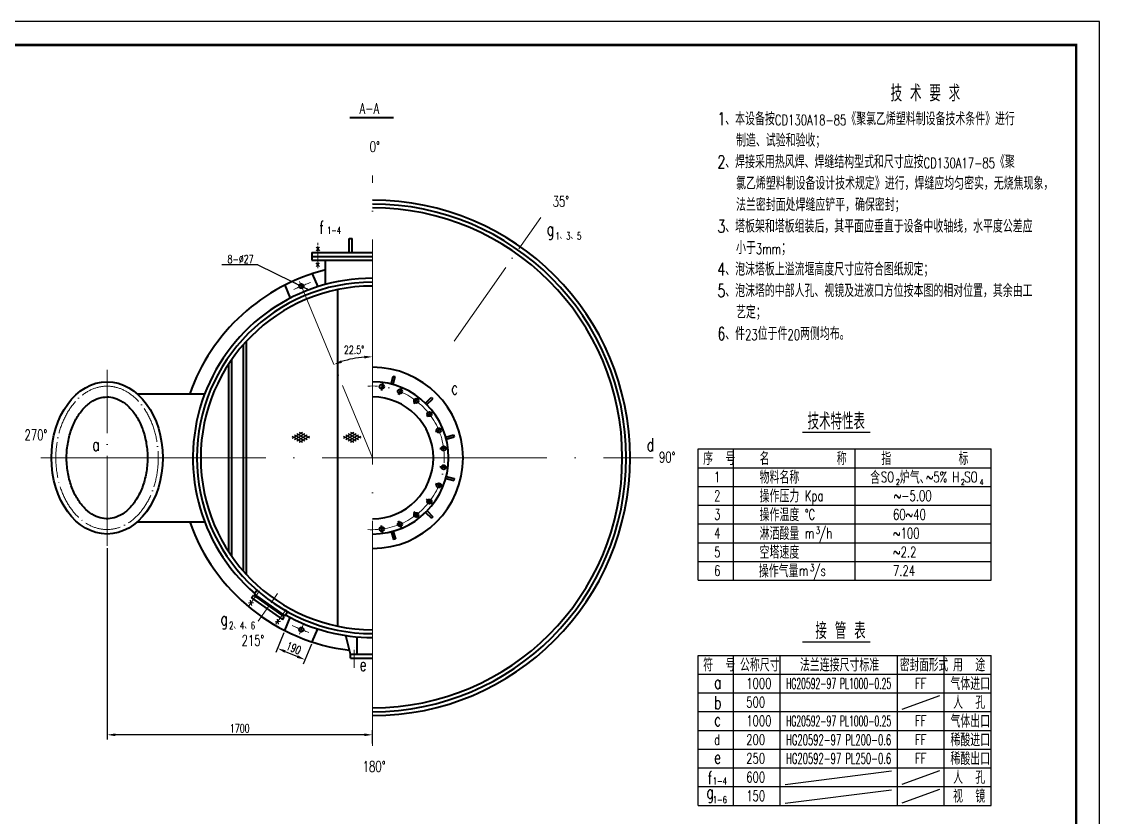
# Model space of a CAD drawing. Extents: x -29344 to 1084, y -25917 to 194.
# Drawn here: x -28963.4 to -28503.2, y -25663 to -25323.3 of the extents above; entities that cross this region are included whole.
import ezdxf
from ezdxf.enums import TextEntityAlignment as Align

# ---------------------------------------------------------------- set-up
doc = ezdxf.new("R2010")
doc.units = 0
doc.header["$LTSCALE"] = 8
doc.header["$MEASUREMENT"] = 0
doc.linetypes.add('ACAD_ISO04W100', pattern=[30, 24, -3, 0, -3])
for name, color, linetype, lineweight in [('中心线', 1, 'ACAD_ISO04W100', 18), ('细线', 4, 'CONTINUOUS', 25), ('轮廓线', 7, 'CONTINUOUS', 40)]:
    doc.layers.add(name, color=color, linetype=linetype, lineweight=lineweight)
doc.styles.add('HZ', font='simplex.shx', dxfattribs={"width": 0.7, "height": 5.5, "bigfont": 'hztxt.shx'})
doc.styles.add('HZ(4.5)', font='simplex.shx', dxfattribs={"width": 0.7, "height": 4.5, "bigfont": 'hztxt.shx'})
doc.styles.get("Standard").update_dxf_attribs({"font": 'simplex.shx', "width": 0.7, "bigfont": 'hztxt.shx'})
doc.dimstyles.get("Standard").update_dxf_attribs({"dimtxt": 3.5, "dimasz": 3.5, "dimexe": 2, "dimexo": 1, "dimgap": 1, "dimtad": 1, "dimdec": 0, "dimzin": 0, "dimdsep": 46, "dimtxsty": 'Standard', "dimcen": 0.09, "dimclrd": 4, "dimclre": 4, "dimclrt": 4, "dimadec": 0, "dimazin": 0, "dimtfac": 1, "dimtdec": 0, "dimtofl": 0, "dimtmove": 0, "dimatfit": 3, "dimfxl": 0, "dimtolj": 1, "dimtzin": 0, "dimarcsym": 0})

# ---------------------------------------------------------------- blocks, each defined once
blk = doc.blocks.new('*D55')
at = {"layer": '细线', "lineweight": -2}
for p, q in [((-28851.38, -25584.15), (-28854.89, -25592.64)), ((-28839.67, -25589), (-28843.19, -25597.49)), ((-28850.9, -25592.14), (-28845.66, -25594.3))]:
    blk.add_line(p, q, dxfattribs=at)
at = {"layer": '细线'}
for points in [[(-28850.67, -25591.6), (-28851.12, -25592.67), (-28854.13, -25590.8)], [(-28845.44, -25593.76), (-28845.88, -25594.84), (-28842.43, -25595.64)]]:
    blk.add_solid(points, dxfattribs=at)
at = {"layer": '细线', "insert": (-28847.23, -25590.68), "char_height": 3.5, "attachment_point": 5, "rotation": 337.5}
blk.add_mtext('\\A1;190', dxfattribs=at)
blk = doc.blocks.new('*D57')
at = {"layer": '细线', "lineweight": -2}
for p, q in [((-28926.93, -25548), (-28926.93, -25629.7)), ((-28813.6, -25631.38), (-28813.6, -25625.7)), ((-28817.1, -25627.7), (-28923.43, -25627.7))]:
    blk.add_line(p, q, dxfattribs=at)
at = {"layer": '细线'}
for points in [[(-28923.43, -25627.12), (-28923.43, -25628.28), (-28926.93, -25627.7)], [(-28817.1, -25627.12), (-28817.1, -25628.28), (-28813.6, -25627.7)]]:
    blk.add_solid(points, dxfattribs=at)
at = {"layer": '细线', "insert": (-28870.27, -25624.95), "char_height": 3.5, "attachment_point": 5}
blk.add_mtext('\\A1;1700', dxfattribs=at)

msp = doc.modelspace()

# ---------------------------------------------------------------- linework, layer by layer
at = {"layer": '中心线', "ltscale": 0.5}
for p, q in [((-28813.6, -25632.38), (-28813.6, -25389.03)), ((-28955.2, -25509.5), (-28693.73, -25509.5))]:
    msp.add_line(p, q, dxfattribs=at)
at = {"layer": '中心线', "ltscale": 0.2}
for p, q in [((-28778.74, -25459.72), (-28741.73, -25406.86)), ((-28844.77, -25434.24), (-28813.6, -25509.5)), ((-28926.93, -25547), (-28926.93, -25472))]:
    msp.add_line(p, q, dxfattribs=at)
at = {"layer": '中心线', "ltscale": 0.04}
for p, q in [((-28836.93, -25428.33), (-28836.93, -25417.71)), ((-28866.26, -25572.51), (-28861.82, -25566.16)), ((-28862.44, -25579.25), (-28854.09, -25567.33)), ((-28854.8, -25580.54), (-28850.35, -25574.19)), ((-28844.77, -25584.76), (-28843.15, -25580.83)), ((-28821.45, -25599.13), (-28821.45, -25590.03))]:
    msp.add_line(p, q, dxfattribs=at)
at = {"layer": '中心线', "ltscale": 0.05}
msp.add_line((-28836.93, -25428.6), (-28836.93, -25418.7), dxfattribs=at)
at = {"layer": '中心线', "ltscale": 0.04}
for start, end in [(109.4423, 115.5577), (244.4423, 250.5577)]:
    msp.add_arc((-28813.6, -25509.5), 79.33, start, end, dxfattribs=at)
at = {"layer": '中心线', "ltscale": 0.2}
msp.add_arc((-28813.6, -25509.5), 30.67, 266.2856, 93.7144, dxfattribs=at)
at = {"layer": '中心线', "ltscale": 0.08}
msp.add_open_spline([(-28926.93, -25478.9), (-28928.35, -25478.9), (-28929.77, -25479.1), (-28933.04, -25480.01), (-28934.87, -25480.88), (-28938.34, -25483.29), (-28939.98, -25484.83), (-28942.92, -25488.49), (-28944.22, -25490.61), (-28946.38, -25495.27), (-28947.23, -25497.81), (-28948.41, -25503.13), (-28948.74, -25505.9), (-28948.85, -25511.48), (-28948.62, -25514.27), (-28947.64, -25519.67), (-28946.89, -25522.28), (-28944.91, -25527.09), (-28943.69, -25529.31), (-28940.88, -25533.19), (-28939.3, -25534.85), (-28935.91, -25537.51), (-28934.1, -25538.52), (-28930.4, -25539.83), (-28928.5, -25540.14), (-28924.71, -25540.06), (-28922.81, -25539.67), (-28919.13, -25538.19), (-28917.34, -25537.11), (-28914, -25534.29), (-28912.46, -25532.56), (-28909.74, -25528.56), (-28908.56, -25526.29), (-28906.69, -25521.38), (-28906, -25518.75), (-28905.14, -25513.3), (-28904.99, -25510.5), (-28905.22, -25504.94), (-28905.61, -25502.18), (-28906.91, -25496.91), (-28907.82, -25494.41), (-28910.08, -25489.85), (-28911.43, -25487.79), (-28914.44, -25484.27), (-28916.11, -25482.8), (-28919.63, -25480.55), (-28921.47, -25479.76), (-28924.54, -25479.04), (-28925.73, -25478.9), (-28926.93, -25478.9)], degree=3, knots=[0, 0, 0, 0, 0.201035, 0.201035, 0.469781, 0.469781, 0.738526, 0.738526, 1.007272, 1.007272, 1.276018, 1.276018, 1.544763, 1.544763, 1.813509, 1.813509, 2.082255, 2.082255, 2.351, 2.351, 2.619746, 2.619746, 2.888492, 2.888492, 3.157237, 3.157237, 3.425983, 3.425983, 3.694729, 3.694729, 3.963474, 3.963474, 4.23222, 4.23222, 4.500966, 4.500966, 4.769711, 4.769711, 5.038457, 5.038457, 5.307203, 5.307203, 5.575948, 5.575948, 5.844694, 5.844694, 6.11344, 6.11344, 6.283185, 6.283185, 6.283185, 6.283185], dxfattribs=at)
at = {"layer": '细线'}
for p, q in [((-28836.93, -25420.3), (-28837.71, -25419.52)), ((-28836.93, -25420.3), (-28837.71, -25421.08)), ((-28836.93, -25420.3), (-28836.16, -25419.52)), ((-28836.93, -25420.3), (-28836.16, -25421.08)), ((-28862.52, -25427.18), (-28877.92, -25427.18)), ((-28862.52, -25427.18), (-28840.71, -25437.79)), ((-28836.93, -25427.1), (-28837.71, -25426.32)), ((-28836.93, -25427.1), (-28837.71, -25427.88)), ((-28836.93, -25427.1), (-28836.16, -25426.32)), ((-28836.93, -25427.1), (-28836.16, -25427.88)), ((-28844.05, -25436.21), (-28843.87, -25436.21)), ((-28843.96, -25436.3), (-28843.96, -25436.12)), ((-28847.85, -25501.06), (-28843.52, -25498.56)), ((-28847.85, -25500.26), (-28843.52, -25502.76)), ((-28846.85, -25501.64), (-28842.52, -25499.14)), ((-28846.85, -25499.68), (-28842.52, -25502.18)), ((-28845.85, -25499.1), (-28841.52, -25501.6)), ((-28845.85, -25502.21), (-28841.52, -25499.71)), ((-28844.85, -25498.52), (-28840.52, -25501.02)), ((-28844.85, -25502.79), (-28840.52, -25500.29)), ((-28825.95, -25501.06), (-28821.62, -25498.56)), ((-28825.95, -25500.26), (-28821.62, -25502.76)), ((-28824.95, -25501.64), (-28820.62, -25499.14)), ((-28824.95, -25499.68), (-28820.62, -25502.18)), ((-28823.95, -25499.1), (-28819.62, -25501.6)), ((-28823.95, -25502.21), (-28819.62, -25499.71)), ((-28822.95, -25498.52), (-28818.62, -25501.02)), ((-28822.95, -25502.79), (-28818.62, -25500.29)), ((-28629.92, -25498.57), (-28601.07, -25498.57)), ((-28674.47, -25505.72), (-28549.47, -25505.72)), ((-28674.47, -25561.72), (-28674.47, -25505.72)), ((-28659.47, -25561.72), (-28659.47, -25505.72)), ((-28607.47, -25561.72), (-28607.47, -25505.72)), ((-28549.47, -25561.72), (-28549.47, -25505.72)), ((-28674.47, -25513.72), (-28549.47, -25513.72)), ((-28674.47, -25521.72), (-28549.47, -25521.72)), ((-28674.47, -25529.72), (-28549.47, -25529.72)), ((-28674.47, -25537.72), (-28549.47, -25537.72)), ((-28674.47, -25545.72), (-28549.47, -25545.72)), ((-28674.47, -25553.72), (-28549.47, -25553.72)), ((-28674.47, -25561.72), (-28549.47, -25561.72)), ((-28865.47, -25571.38), (-28865.66, -25570.29)), ((-28865.47, -25571.38), (-28866.55, -25571.57)), ((-28865.47, -25571.38), (-28864.39, -25571.19)), ((-28865.47, -25571.38), (-28865.28, -25572.46)), ((-28854, -25579.41), (-28855.09, -25579.6)), ((-28854, -25579.41), (-28854.2, -25578.32)), ((-28854, -25579.41), (-28852.92, -25579.22)), ((-28854, -25579.41), (-28853.81, -25580.49)), ((-28629.92, -25587.98), (-28601.07, -25587.98)), ((-28674.47, -25593.81), (-28549.47, -25593.81)), ((-28674.47, -25657.81), (-28674.47, -25593.81)), ((-28659.47, -25657.81), (-28659.47, -25593.81)), ((-28639.47, -25657.81), (-28639.47, -25593.81)), ((-28589.47, -25657.81), (-28589.47, -25593.81)), ((-28569.47, -25657.81), (-28569.47, -25593.81)), ((-28549.47, -25657.81), (-28549.47, -25593.81)), ((-28674.47, -25601.81), (-28549.47, -25601.81)), ((-28674.47, -25609.81), (-28549.47, -25609.81)), ((-28587.47, -25616.73), (-28571.37, -25610.94)), ((-28674.47, -25617.81), (-28549.47, -25617.81)), ((-28674.47, -25625.81), (-28549.47, -25625.81)), ((-28674.47, -25633.81), (-28549.47, -25633.81)), ((-28674.47, -25641.81), (-28549.47, -25641.81)), ((-28637.43, -25648.92), (-28591.96, -25643.12)), ((-28587.47, -25648.73), (-28571.37, -25642.94)), ((-28674.47, -25649.81), (-28549.47, -25649.81)), ((-28637.43, -25656.92), (-28591.96, -25651.12)), ((-28587.47, -25656.73), (-28571.37, -25650.94)), ((-28674.47, -25657.81), (-28549.47, -25657.81))]:
    msp.add_line(p, q, dxfattribs=at)
msp.add_lwpolyline([(-29344.2, -25917.3), (-28503.2, -25917.3), (-28503.2, -25323.3), (-29344.2, -25323.3)], close=True, dxfattribs=at)
at = {"layer": '细线', "lineweight": 90, "const_width": 1}
msp.add_lwpolyline([(-28513.2, -25907.3), (-28513.2, -25333.3), (-29319.2, -25333.3), (-29319.2, -25907.3)], close=True, dxfattribs=at)
at = {"layer": '细线'}
msp.add_arc((-28813.6, -25509.5), 43.14, 94.6503, 107.8497, dxfattribs=at)
for points in [[(-28846.45, -25434.62), (-28846.74, -25435.22), (-28844.8, -25435.8)], [(-28841.47, -25437.79), (-28841.18, -25437.19), (-28843.12, -25436.61)], [(-28826.62, -25468.99), (-28827.02, -25467.89), (-28830.11, -25469.65)], [(-28817.12, -25465.92), (-28817.07, -25467.09), (-28813.6, -25466.36)]]:
    msp.add_solid(points, dxfattribs=at)
at = {"layer": '轮廓线'}
for p, q in [((-28823.3, -25364.3), (-28804.6, -25364.3)), ((-28823.6, -25421.86), (-28823.6, -25415.86)), ((-28823.6, -25415.86), (-28822.27, -25415.86)), ((-28822.27, -25421.86), (-28822.27, -25415.86)), ((-28839.43, -25421.86), (-28839.43, -25425.19)), ((-28839.43, -25421.86), (-28813.6, -25421.86)), ((-28839.43, -25423.53), (-28813.6, -25423.53)), ((-28839.43, -25425.19), (-28813.6, -25425.19)), ((-28833.6, -25435.49), (-28833.6, -25425.19)), ((-28839.29, -25430.93), (-28836.99, -25436.49)), ((-28850.99, -25435.77), (-28848.69, -25441.34)), ((-28828.33, -25581.34), (-28828.33, -25437.66)), ((-28867.37, -25559.36), (-28867.37, -25459.64)), ((-28868.7, -25557.89), (-28868.7, -25461.11)), ((-28874.93, -25549.7), (-28874.93, -25469.3)), ((-28873.6, -25551.66), (-28873.6, -25467.34)), ((-28809.39, -25477.5), (-28809.81, -25480.7)), ((-28805.67, -25477.98), (-28804.77, -25474.6)), ((-28804.81, -25478.21), (-28803.9, -25474.83)), ((-28804.77, -25474.6), (-28803.9, -25474.83)), ((-28914.04, -25482.2), (-28885.24, -25482.2)), ((-28801.25, -25479.68), (-28802.48, -25482.66)), ((-28793.95, -25483.89), (-28795.91, -25486.45)), ((-28790.98, -25486.17), (-28788.5, -25483.69)), ((-28790.34, -25486.8), (-28787.87, -25484.32)), ((-28788.5, -25483.69), (-28787.87, -25484.32)), ((-28787.99, -25489.85), (-28790.55, -25491.81)), ((-28783.78, -25497.15), (-28786.76, -25498.38)), ((-28782.34, -25500.6), (-28778.96, -25499.7)), ((-28782.11, -25501.47), (-28778.73, -25500.56)), ((-28778.96, -25499.7), (-28778.73, -25500.56)), ((-28781.6, -25505.29), (-28784.8, -25505.71)), ((-28781.6, -25513.71), (-28784.8, -25513.29)), ((-28782.31, -25518.29), (-28778.93, -25519.2)), ((-28782.08, -25517.43), (-28778.7, -25518.33)), ((-28778.7, -25518.33), (-28778.93, -25519.2)), ((-28783.78, -25521.85), (-28786.76, -25520.62)), ((-28787.99, -25529.15), (-28790.55, -25527.19)), ((-28793.95, -25535.11), (-28795.91, -25532.55)), ((-28790.9, -25532.76), (-28788.42, -25535.23)), ((-28790.27, -25532.12), (-28787.79, -25534.6)), ((-28914.04, -25536.8), (-28885.24, -25536.8)), ((-28809.39, -25541.5), (-28809.81, -25538.3)), ((-28801.25, -25539.32), (-28802.48, -25536.34)), ((-28787.79, -25534.6), (-28788.42, -25535.23)), ((-28805.57, -25540.99), (-28804.66, -25544.37)), ((-28804.7, -25540.76), (-28803.8, -25544.14)), ((-28803.8, -25544.14), (-28804.66, -25544.37)), ((-28864.13, -25567.71), (-28862.92, -25566)), ((-28865.2, -25569.24), (-28864.43, -25568.15)), ((-28865.2, -25569.24), (-28852.09, -25578.42)), ((-28864.43, -25568.15), (-28851.33, -25577.33)), ((-28864.13, -25567.71), (-28851.02, -25576.89)), ((-28862.38, -25569.58), (-28862.08, -25569.15)), ((-28851.02, -25576.89), (-28849.82, -25575.17)), ((-28853.37, -25575.89), (-28853.07, -25575.46)), ((-28852.09, -25578.42), (-28851.33, -25577.33)), ((-28850.99, -25583.23), (-28848.69, -25577.66)), ((-28839.29, -25588.07), (-28836.99, -25582.51)), ((-28822.93, -25593.31), (-28824.99, -25585.32)), ((-28820.07, -25593.31), (-28820.07, -25585.88)), ((-28822.93, -25594.98), (-28822.93, -25593.31)), ((-28822.93, -25593.31), (-28813.6, -25593.31)), ((-28822.93, -25594.98), (-28813.6, -25594.98))]:
    msp.add_line(p, q, dxfattribs=at)
for centre in [(-28843.96, -25436.21), (-28809.6, -25479.1), (-28801.86, -25481.17), (-28794.93, -25485.17), (-28789.27, -25490.83), (-28785.27, -25497.76), (-28783.2, -25505.5), (-28783.2, -25513.5), (-28785.27, -25521.24), (-28789.27, -25528.17), (-28794.93, -25533.83), (-28801.86, -25537.83), (-28809.6, -25539.9), (-28843.96, -25582.79)]:
    msp.add_circle(centre, 0.933, dxfattribs=at)
for radius, start, end in [(110, 270, 90), (108.33, 270, 90), (106.67, 270, 90), (82.67, 104.0008, 160.7166), (76.67, 90, 229.011), (75, 90, 270), (73.33, 90, 270), (38.67, 270, 90), (32.5, 270, 90), (26, 270, 90), (82.67, 199.2834, 263.2073), (76.67, 240.989, 270)]:
    msp.add_arc((-28813.6, -25509.5), radius, start, end, dxfattribs=at)
msp.add_ellipse((-28926.93, -25509.5), major_axis=(0, 32.5), ratio=0.731316, dxfattribs=at)
msp.add_open_spline([(-28926.93, -25483.5), (-28928.08, -25483.5), (-28929.22, -25483.68), (-28931.54, -25484.42), (-28932.71, -25484.99), (-28935.02, -25486.56), (-28936.16, -25487.57), (-28938.31, -25490), (-28939.31, -25491.43), (-28941.09, -25494.65), (-28941.86, -25496.44), (-28943.1, -25500.26), (-28943.56, -25502.29), (-28944.14, -25506.47), (-28944.25, -25508.62), (-28944.11, -25512.88), (-28943.86, -25515), (-28943.01, -25519.07), (-28942.42, -25521.02), (-28940.96, -25524.63), (-28940.08, -25526.29), (-28938.14, -25529.22), (-28937.06, -25530.49), (-28934.83, -25532.59), (-28933.67, -25533.43), (-28931.34, -25534.66), (-28930.18, -25535.07), (-28927.88, -25535.52), (-28926.74, -25535.56), (-28924.44, -25535.28), (-28923.29, -25534.95), (-28920.96, -25533.89), (-28919.79, -25533.16), (-28917.52, -25531.25), (-28916.42, -25530.07), (-28914.4, -25527.32), (-28913.47, -25525.73), (-28911.88, -25522.26), (-28911.22, -25520.36), (-28910.24, -25516.37), (-28909.91, -25514.27), (-28909.61, -25510.03), (-28909.64, -25507.88), (-28910.06, -25503.65), (-28910.45, -25501.58), (-28911.55, -25497.66), (-28912.26, -25495.81), (-28913.93, -25492.44), (-28914.89, -25490.93), (-28916.98, -25488.31), (-28918.1, -25487.21), (-28920.39, -25485.44), (-28921.56, -25484.78), (-28923.88, -25483.87), (-28925.03, -25483.61), (-28926.43, -25483.51), (-28926.68, -25483.5), (-28926.93, -25483.5)], degree=3, knots=[0, 0, 0, 0, 0.230835, 0.230835, 0.461669, 0.461669, 0.692504, 0.692504, 0.923339, 0.923339, 1.154173, 1.154173, 1.385008, 1.385008, 1.615842, 1.615842, 1.846677, 1.846677, 2.077512, 2.077512, 2.308346, 2.308346, 2.539181, 2.539181, 2.770016, 2.770016, 3.00085, 3.00085, 3.231685, 3.231685, 3.462519, 3.462519, 3.693354, 3.693354, 3.924189, 3.924189, 4.155023, 4.155023, 4.385858, 4.385858, 4.616693, 4.616693, 4.847527, 4.847527, 5.078362, 5.078362, 5.309196, 5.309196, 5.540031, 5.540031, 5.770866, 5.770866, 6.0017, 6.0017, 6.232535, 6.232535, 6.283185, 6.283185, 6.283185, 6.283185], dxfattribs=at)

# ---------------------------------------------------------------- texts
at = {"layer": '细线'}
for s, height, width, p in [('0%%D', 4.5, 0.7, (-28814.78, -25378.96)), ('35%%D', 4.5, 0.7, (-28736.68, -25402.26)), ('8-%%C27', 3.5, 0.7, (-28875.5, -25426.44)), ('22.5%%D', 3.5, 0.7, (-28825.78, -25465.16)), ('技术特性表', 7, 0.7, (-28627.83, -25497.4)), ('270%%D', 4.5, 0.7, (-28962.18, -25501.96)), ('90%%D', 4.5, 0.7, (-28691.28, -25511.46)), ('序  号', 5.5, 0.7, (-28672.41, -25512.56)), ('名          称', 5.5, 0.7, (-28648.31, -25512.56)), ('指          标', 5.5, 0.7, (-28596.31, -25512.56)), ('1', 4.5, 0.7, (-28667.74, -25519.92)), ('物料名称', 5.5, 0.7, (-28648.31, -25520.56)), ('含', 5.5, 0.7, (-28601.11, -25520.68)), ('SO ', 4.5, 0.7, (-28596.52, -25519.92)), ('炉气、', 5.5, 0.7, (-28588.42, -25520.56)), ('~5% H SO', 4.5, 0.7, (-28577.36, -25519.92)), ('2', 2.5, 0.7, (-28590.18, -25521.08)), ('2', 2.5, 0.7, (-28562.43, -25521.08)), ('4', 2.5, 0.7, (-28554.4, -25521.08)), ('2', 4.5, 0.7, (-28667.74, -25527.92)), ('操作压力', 5.5, 0.7, (-28648.31, -25528.56)), ('Kpa', 4.5, 0.7, (-28629.01, -25527.92)), ('~-5.00', 4.5, 0.7, (-28591.05, -25527.92)), ('3', 4.5, 0.7, (-28667.74, -25535.92)), ('操作温度', 5.5, 0.7, (-28648.31, -25536.56)), ('%%DC', 4.5, 0.7, (-28629.01, -25535.92)), ('60~40', 4.5, 0.7, (-28591.34, -25535.92)), ('淋洒酸量', 5.5, 0.7, (-28648.31, -25544.56)), ('4', 4.5, 0.7, (-28667.74, -25543.92)), ('m /h', 4.5, 0.7, (-28629.01, -25543.92)), ('3', 3, 0.7, (-28624.28, -25541.92)), ('~100', 4.5, 0.7, (-28591.34, -25543.92)), ('5', 4.5, 0.7, (-28667.74, -25551.92)), ('空塔速度', 5.5, 0.7, (-28648.31, -25552.56)), ('~2.2', 4.5, 0.7, (-28591.34, -25551.92)), ('6', 4.5, 0.7, (-28667.74, -25559.92)), ('操作气量', 5.5, 0.7, (-28648.62, -25560.56)), ('m /s', 4.5, 0.7, (-28631.48, -25559.92)), ('3', 3, 0.7, (-28626.75, -25557.92)), ('7.24', 4.5, 0.7, (-28591.34, -25559.92)), (' 接 管 表', 7, 0.7, (-28627.83, -25586.81)), ('215%%D', 4.5, 0.7, (-28869.48, -25589.66)), ('符  号', 5.5, 0.7, (-28672.41, -25600.65)), ('公称尺寸', 5.5, 0.7, (-28656.7, -25600.65)), ('法兰连接尺寸标准', 5.5, 0.7, (-28631.1, -25600.65)), ('密封面形式', 5.5, 0.65, (-28588.38, -25600.65)), ('用  途', 5.5, 0.7, (-28565.71, -25600.65)), ('气体进口', 5.5, 0.7, (-28566.83, -25608.65)), ('a', 5.5, 0.7, (-28667.74, -25608.01)), ('1000', 4.5, 0.7, (-28654.01, -25608.01)), ('FF', 4.5, 0.7, (-28581.96, -25608.01)), ('b', 5.5, 0.7, (-28667.74, -25616.69)), ('500', 4.5, 0.7, (-28654.01, -25616.01)), ('人  孔', 5.5, 0.7, (-28565.71, -25616.65)), ('c', 5.5, 0.7, (-28667.74, -25624.01)), ('1000', 4.5, 0.7, (-28654.01, -25624.01)), ('FF', 4.5, 0.7, (-28581.96, -25624.01)), ('气体出口', 5.5, 0.7, (-28566.83, -25624.65)), ('d', 4.5, 0.7, (-28667.74, -25632.01)), ('200', 4.5, 0.7, (-28654.01, -25632.01)), ('FF', 4.5, 0.7, (-28581.96, -25632.01)), ('稀酸进口', 5.5, 0.7, (-28566.83, -25632.65)), ('稀酸出口', 5.5, 0.7, (-28566.83, -25640.65)), ('180%%D', 4.5, 0.7, (-28817.78, -25643.46)), ('e', 5.5, 0.7, (-28667.74, -25640.01)), ('250', 4.5, 0.7, (-28654.01, -25640.01)), ('FF', 4.5, 0.7, (-28581.96, -25640.01)), ('f', 5.5, 0.7, (-28670.47, -25648.83)), ('600', 4.5, 0.7, (-28654.01, -25648.01)), ('人  孔', 5.5, 0.7, (-28565.71, -25648.65)), ('1-4', 3, 0.7, (-28668.23, -25648.93)), ('g', 5.5, 0.7, (-28671.01, -25654.92)), ('150', 4.5, 0.7, (-28654.01, -25656.01)), ('视  镜', 5.5, 0.7, (-28565.71, -25656.65)), ('1-6', 3, 0.7, (-28668.23, -25656.93))]:
    msp.add_text(s, height=height, dxfattribs=dict(at, width=width)).set_placement(p)
at = {"layer": '细线', "style": 'HZ(4.5)'}
for s, width, p, p2 in [('HG20592-97 PL1000-0.25', 0.494633, (-28637, -25608.08), (-28592.11, -25608.08)), ('HG20592-97 PL1000-0.25', 0.494633, (-28637, -25624.08), (-28592.11, -25624.08)), ('HG20592-97 PL200-0.6', 0.541974, (-28637, -25632.08), (-28592.11, -25632.08)), ('HG20592-97 PL250-0.6', 0.541974, (-28637, -25640.08), (-28592.11, -25640.08))]:
    msp.add_text(s, height=4.5, dxfattribs=dict(at, width=width)).set_placement(p, p2, align=Align.FIT)
at = {"layer": '细线', "insert": (-28666.28, -25350.39), "char_height": 7, "attachment_point": 1, "style": 'HZ'}
msp.add_mtext('                      技 术 要 求\\P{\\H0.7857x;1、本设备按\\H0.8182x;CD130A18-85\\H1.222x;《聚氯乙烯塑料制设备技术条件》进行\\P   制造、试验和验收；\\P2、焊接采用热风焊、焊缝结构型式和尺寸应按\\H0.8182x;CD130A17-85\\H1.222x;《聚\\P   氯乙烯塑料制设备设计技术规定》进行，焊缝应均匀密实，无烧焦现象，\\P   法兰密封面处焊缝应铲平，确保密封；\\P3、塔板架和塔板组装后，其平面应垂直于设备中收轴线，水平度公差应\\P   小于\\H0.8182x;3mm\\H1.222x;；\\P4、泡沫塔板上溢流堰高度尺寸应符合图纸规定；\\P5、泡沫塔的中部人孔、视镜及进液口方位按本图的相对位置，其余由工\\P   艺定；\\P6、件\\H0.8182x;23\\H1.222x;位于件\\H0.8182x;20\\H1.222x;两侧均布。}', dxfattribs=at)
at = {"layer": '轮廓线', "width": 0.7}
for s, height, p in [('A-A', 4.5, (-28819.1, -25362.65)), ('f', 5.5, (-28836.3, -25413.95)), ('1-4', 3, (-28833, -25413.95)), ('g', 5.5, (-28739.2, -25414.55)), ('1、3、5', 3, (-28735.5, -25416.25)), ('c', 5.5, (-28780, -25482.45)), ('d', 5.5, (-28696.5, -25506.65)), ('a', 5.5, (-28933.23, -25506.55)), ('g', 5.5, (-28878.5, -25580.85)), ('2、4、6', 3, (-28874.8, -25582.55)), ('e', 5.5, (-28819.1, -25600.45))]:
    msp.add_text(s, height=height, dxfattribs=at).set_placement(p)

# ---------------------------------------------------------------- dimensions: what is measured, and where the dimension line sits
at = {"layer": '细线'}
dim = msp.add_linear_dim(base=(-28926.93, -25627.7), p1=(-28813.6, -25632.38), p2=(-28926.93, -25547), text='1700', dimstyle='Standard', override={"dimclrd": 256, "dimclre": 256, "dimclrt": 256, "dimtmove": 1}, dxfattribs=at)
dim.commit()
dim.dimension.update_dxf_attribs({"geometry": '*D57', "text_midpoint": (-28870.27, -25624.95)})
dim = msp.add_aligned_dim(p1=(-28850.99, -25583.23), p2=(-28839.29, -25588.07), distance=-8.19, text='190', dimstyle='Standard', override={"dimclrd": 256, "dimclre": 256, "dimclrt": 256, "dimtmove": 1}, dxfattribs=at)
dim.commit()
dim.dimension.update_dxf_attribs({"geometry": '*D55', "text_midpoint": (-28847.23, -25590.68)})

doc.saveas('drawing.dxf')
